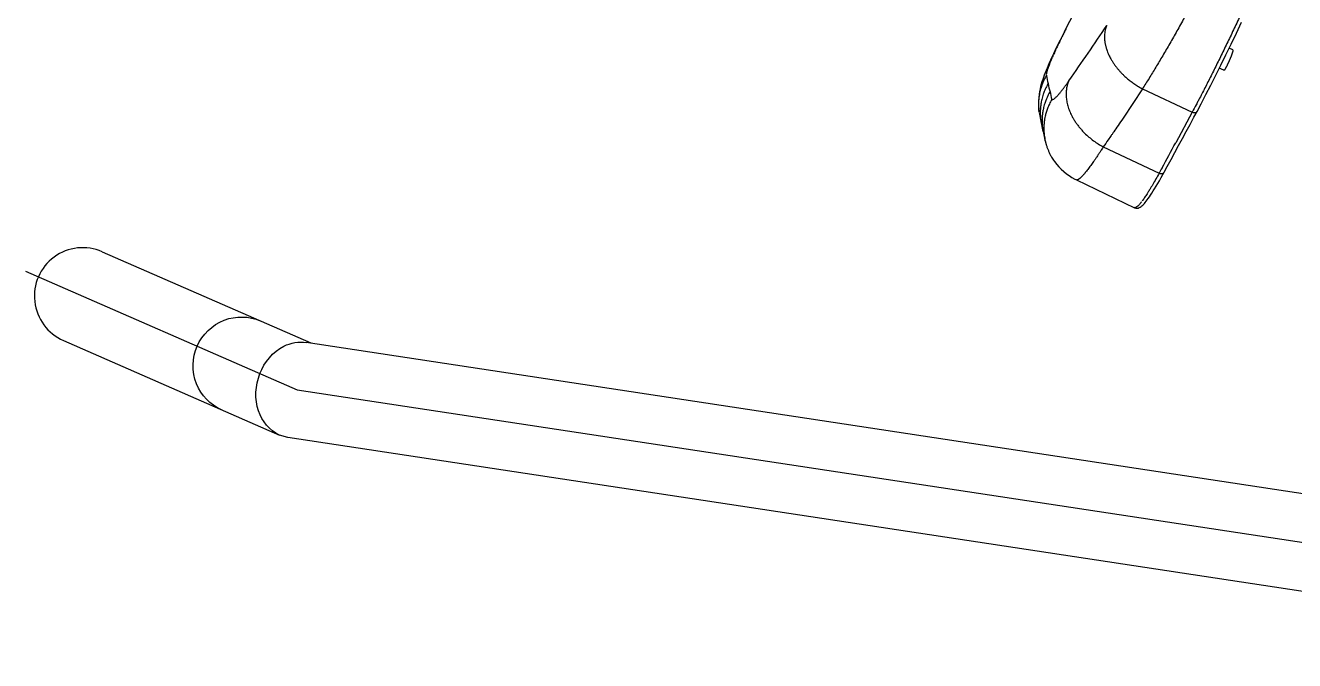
# Model space of a CAD drawing. Header units: millimetres. Extents: x 1145859089 to 1147511753, y -1047484727 to -1047247487.
# Drawn here: x 1146004536.3 to 1146004981.5, y -1047431340.1 to -1047431117.4 of the extents above; entities that cross this region are included whole.
import ezdxf
from ezdxf.xclip import XClip

# ---------------------------------------------------------------- set-up
doc = ezdxf.new("R2010")
doc.units = ezdxf.units.MM
doc.header["$LTSCALE"] = 100
doc.header["$MEASUREMENT"] = 0
doc.header["$XCLIPFRAME"] = 2
doc.linetypes.add('단지배치도$0$CENTER', pattern=[31, 30, -0.5, 0, -0.5])
doc.layers.get('0').update_dxf_attribs({"linetype": 'CONTINUOUS'})
doc.layers.add('XREF', color=135, linetype='CONTINUOUS')
doc.layers.add('단지배치도$0$W240910', color=135, linetype='CONTINUOUS')

# ---------------------------------------------------------------- blocks, each defined once
blk = doc.blocks.new('단지배치도$0$zw$9902')
at = {"layer": '단지배치도$0$W240910', "linetype": 'ByBlock', "ltscale": 20}
for p, q in [((66763.38, -59743.54), (66760.09, -59749.88)), ((66820.24, -59750.81), (66822.09, -59746.91)), ((66759.08, -59751.86), (66758.41, -59753.21)), ((66759.79, -59750.47), (66759.08, -59751.86)), ((66760.09, -59749.88), (66759.79, -59750.47)), ((66818.41, -59754.64), (66820.24, -59750.81)), ((66756.58, -59756.95), (66756.04, -59758.09)), ((66757.15, -59755.76), (66756.58, -59756.95)), ((66757.76, -59754.51), (66757.15, -59755.76)), ((66758.41, -59753.21), (66757.76, -59754.51)), ((66816.59, -59758.38), (66818.41, -59754.64)), ((66819, -59756.69), (66817.69, -59756.12)), ((66754.62, -59761.2), (66754.21, -59762.14)), ((66755.06, -59760.22), (66754.62, -59761.2)), ((66755.53, -59759.18), (66755.06, -59760.22)), ((66756.04, -59758.09), (66755.53, -59759.18)), ((66814.79, -59762.03), (66816.59, -59758.38)), ((66752.85, -59765.52), (66752.57, -59766.3)), ((66753.16, -59764.72), (66752.85, -59765.52)), ((66753.48, -59763.9), (66753.16, -59764.72)), ((66753.83, -59763.04), (66753.48, -59763.9)), ((66754.21, -59762.14), (66753.83, -59763.04)), ((66811.27, -59769.03), (66813.02, -59765.58)), ((66813.02, -59765.58), (66814.79, -59762.03)), ((66815.88, -59763.83), (66814.24, -59763.12)), ((66751.38, -59770.37), (66751.19, -59771.3)), ((66751.59, -59769.49), (66751.38, -59770.37)), ((66751.81, -59768.66), (66751.59, -59769.49)), ((66752.05, -59767.85), (66751.81, -59768.66)), ((66752.3, -59767.07), (66752.05, -59767.85)), ((66752.57, -59766.3), (66752.3, -59767.07)), ((66787.37, -59770.36), (66780.48, -59780.64)), ((66787.37, -59770.36), (66787.32, -59770.33)), ((66787.37, -59770.36), (66804.79, -59778.48)), ((66809.56, -59772.36), (66811.27, -59769.03)), ((66750.84, -59774.48), (66750.82, -59775.67)), ((66750.91, -59773.36), (66750.84, -59774.48)), ((66751.03, -59772.3), (66750.91, -59773.36)), ((66751.19, -59771.3), (66751.03, -59772.3)), ((66807.89, -59775.58), (66809.56, -59772.36)), ((66750.82, -59775.67), (66750.87, -59776.93)), ((66750.87, -59776.93), (66751.01, -59778.25)), ((66751.08, -59778.7), (66751.16, -59779.19)), ((66751.16, -59779.19), (66751.27, -59779.85)), ((66804.79, -59778.48), (66798.95, -59789.26)), ((66804.79, -59778.48), (66804.84, -59778.5)), ((66805.37, -59780.29), (66806.48, -59778.23)), ((66806.48, -59778.23), (66807.89, -59775.58)), ((66751.27, -59779.85), (66751.39, -59780.49)), ((66751.39, -59780.49), (66751.51, -59781.12)), ((66751.51, -59781.12), (66751.64, -59781.74)), ((66751.64, -59781.74), (66751.78, -59782.34)), ((66751.71, -59781.71), (66751.79, -59782.19)), ((66751.78, -59782.34), (66751.9, -59782.85)), ((66751.9, -59782.85), (66752.03, -59783.5)), ((66752.03, -59783.5), (66752.16, -59784.13)), ((66802.67, -59785.27), (66804.02, -59782.78)), ((66804.02, -59782.78), (66805.37, -59780.29)), ((66752.16, -59784.13), (66752.29, -59784.75)), ((66752.29, -59784.75), (66752.44, -59785.35)), ((66752.35, -59784.69), (66752.43, -59785.17)), ((66752.44, -59785.35), (66752.55, -59785.82)), ((66752.55, -59785.82), (66752.68, -59786.46)), ((66752.68, -59786.46), (66752.81, -59787.09)), ((66752.81, -59787.09), (66752.95, -59787.7)), ((66752.95, -59787.7), (66753.1, -59788.3)), ((66753.1, -59788.3), (66753.26, -59788.89)), ((66799.99, -59790.2), (66801.33, -59787.74)), ((66801.33, -59787.74), (66802.67, -59785.27)), ((66753.26, -59788.89), (66753.42, -59789.47)), ((66753.42, -59789.47), (66753.53, -59789.87)), ((66773.56, -59790.68), (66793.16, -59799.84)), ((66797.32, -59795.1), (66798.65, -59792.66)), ((66798.65, -59792.66), (66799.99, -59790.2)), ((66756.13, -59795.35), (66756.49, -59795.86)), ((66756.49, -59795.86), (66757.21, -59796.8)), ((66757.21, -59796.8), (66757.98, -59797.69)), ((66795.99, -59797.53), (66797.32, -59795.1)), ((66757.98, -59797.69), (66758.81, -59798.54)), ((66758.81, -59798.54), (66759.69, -59799.34)), ((66759.69, -59799.34), (66760.6, -59800.08)), ((66760.6, -59800.08), (66761.56, -59800.77)), ((66761.56, -59800.77), (66762.57, -59801.4)), ((66762.57, -59801.4), (66763.6, -59801.97)), ((66793.16, -59799.84), (66793.21, -59799.87)), ((66793.22, -59802.54), (66793.82, -59801.47)), ((66793.82, -59801.47), (66794.45, -59800.34)), ((66794.45, -59800.34), (66794.87, -59799.56)), ((66794.87, -59799.57), (66795.99, -59797.53)), ((66763.6, -59801.97), (66764.12, -59802.23)), ((66764.11, -59802.23), (66764.11, -59802.23)), ((66764.12, -59802.23), (66784.49, -59812.01)), ((66790.61, -59806.88), (66791.07, -59806.13)), ((66791.07, -59806.13), (66791.57, -59805.33)), ((66791.57, -59805.33), (66792.09, -59804.47)), ((66792.09, -59804.47), (66792.64, -59803.53)), ((66792.64, -59803.53), (66793.22, -59802.54)), ((66787.67, -59810.84), (66787.97, -59810.52)), ((66787.97, -59810.52), (66788.29, -59810.14)), ((66788.29, -59810.14), (66788.62, -59809.73)), ((66788.62, -59809.73), (66788.97, -59809.26)), ((66788.97, -59809.26), (66789.34, -59808.75)), ((66789.34, -59808.75), (66789.74, -59808.18)), ((66789.74, -59808.18), (66790.16, -59807.56)), ((66790.16, -59807.56), (66790.61, -59806.88)), ((66784.51, -59812.01), (66784.92, -59812.15)), ((66784.92, -59812.15), (66785.36, -59812.18)), ((66785.36, -59812.18), (66785.79, -59812.12)), ((66785.79, -59812.12), (66786.18, -59811.99)), ((66786.18, -59811.99), (66786.51, -59811.82)), ((66786.51, -59811.82), (66786.81, -59811.62)), ((66786.81, -59811.62), (66787.09, -59811.39)), ((66787.09, -59811.39), (66787.38, -59811.13)), ((66787.38, -59811.13), (66787.67, -59810.84)), ((66422.45, -59827.44), (66495.57, -59859.43)), ((66408.82, -59858.59), (66484.61, -59891.74)), ((66494.01, -59859.19), (66851.83, -59913.45)), ((66487.58, -59892.6), (66484.61, -59891.74)), ((66846.72, -59947.07), (66487.59, -59892.6))]:
    blk.add_line(p, q, dxfattribs=at)
at = {"layer": '단지배치도$0$W240910', "linetype": '단지배치도$0$CENTER'}
for p, q in [((66395.48, -59834.2), (66490.81, -59875.9)), ((66490.81, -59875.9), (66849.29, -59930.26))]:
    blk.add_line(p, q, dxfattribs=at)
at = {"layer": '단지배치도$0$W240910'}
blk.add_arc((56404.25, -57219.78, 0), 12756.72, 322.50733, 9.110085, dxfattribs=at)
at = {"layer": '단지배치도$0$W240910', "linetype": 'ByBlock', "ltscale": 20}
for centre, radius, start, end in [((65979.96, -59218.91), 954.87, 324.93502, 326.34567), ((66981.57, -59862.76), 248.49, 152.8462, 153.2048), ((66777.26, -59761.93), 23.96, 188.9559, 195.9353), ((66777.18, -59764.76), 23.25, 189.2784, 196.4243), ((66777.24, -59767.53), 22.69, 189.6487, 196.7004), ((66769.01, -59775.87), 18.15, 184.2224, 185.4221), ((66769.39, -59775.83), 18.54, 185.4219, 186.5525), ((66769.81, -59775.78), 18.96, 186.5533, 187.89), ((66770.22, -59775.73), 19.37, 187.8887, 188.8356), ((66771.72, -59781.48), 19.64, 184.4673, 189.3978), ((63120.41, -57787.25), 4188.04, 331.30642, 331.44324), ((66764.41, -59801.65), 0.627, 243.1328, 245.102), ((66768.32, -59795.64), 23.51, 321.6517, 323.6122), ((66415.64, -59843.02), 17, 66.3767, 246.3767)]:
    blk.add_arc(centre, radius, start, end, dxfattribs=at)
for points, knots in [([(66831.66, -59722.54), (66830.93, -59724.28), (66829.35, -59727.71), (66827.05, -59732.85), (66824.72, -59737.92), (66822.41, -59742.93), (66820.1, -59747.84), (66818.55, -59751.08), (66817.78, -59752.68)], [0, 0, 0, 0, 5.672981, 11.312687, 16.901235, 22.420913, 27.854237, 33.184005, 33.184005, 33.184005, 33.184005]), ([(66774.79, -59748.08), (66774.71, -59748.25), (66774.56, -59748.65), (66774.33, -59749.36), (66774.14, -59750.22), (66774.02, -59751.14), (66773.98, -59752.04), (66774, -59752.87), (66774.07, -59753.57), (66774.15, -59754.16), (66774.24, -59754.66), (66774.34, -59755.15), (66774.47, -59755.64), (66774.6, -59756.12), (66774.89, -59757.02), (66775.39, -59758.29), (66776.1, -59759.67), (66776.76, -59760.78), (66777.35, -59761.67), (66777.99, -59762.54), (66778.67, -59763.39), (66779.37, -59764.2), (66780.11, -59764.98), (66781, -59765.84), (66782.05, -59766.79), (66783.3, -59767.79), (66784.61, -59768.72), (66785.94, -59769.57), (66786.86, -59770.09), (66787.32, -59770.33)], [0, 0, 0, 0, 0.562676, 1.295806, 2.217026, 3.211228, 4.089922, 4.917517, 5.685894, 6.194832, 6.702391, 7.207913, 7.710726, 8.210149, 8.7055, 10.546657, 12.28319, 13.351725, 14.427773, 15.507835, 16.588321, 17.665613, 18.736118, 19.796335, 21.38726, 22.991125, 24.594943, 26.18564, 27.751085, 27.751085, 27.751085, 27.751085]), ([(66801.94, -59745.5), (66801.07, -59747), (66799.44, -59750.01), (66796.91, -59754.4), (66794.45, -59758.65), (66792.01, -59762.71), (66789.68, -59766.61), (66788.06, -59769.09), (66787.32, -59770.33)], [0, 0, 0, 0, 5.199703, 10.275857, 15.197258, 19.937961, 24.482292, 28.822404, 28.822404, 28.822404, 28.822404]), ([(66759.76, -59750.74), (66759.53, -59751.19), (66759.23, -59751.79), (66758.86, -59752.52), (66758.65, -59752.95), (66758.42, -59753.42), (66758.15, -59753.98), (66757.83, -59754.63), (66757.51, -59755.3), (66757.21, -59755.91), (66756.97, -59756.44), (66756.75, -59756.9), (66756.56, -59757.3), (66756.34, -59757.79), (66756.12, -59758.27), (66755.9, -59758.77), (66755.72, -59759.16), (66755.55, -59759.54), (66755.39, -59759.92), (66755.15, -59760.47), (66754.86, -59761.18), (66754.55, -59761.96), (66754.33, -59762.54), (66754.18, -59762.97), (66754.04, -59763.37), (66753.91, -59763.78), (66753.78, -59764.23), (66753.68, -59764.63), (66753.58, -59765.12), (66753.57, -59765.46), (66753.6, -59765.66)], [0, 0, 0, 0, 1.517675, 2.038852, 2.441445, 2.959771, 3.588533, 4.320677, 5.147241, 5.794318, 6.370235, 6.878711, 7.323233, 7.706986, 8.481811, 8.920546, 9.348917, 9.76681, 10.174088, 10.570583, 11.574554, 12.46404, 13.08503, 13.450095, 13.836246, 14.345516, 14.728269, 15.243923, 15.608358, 16.226218, 16.226218, 16.226218, 16.226218]), ([(66760.46, -59749.35), (66760.36, -59749.48), (66760.23, -59749.64), (66760.12, -59749.82), (66760.11, -59749.86)], [0, 0, 0, 0, 0.5118561, 0.6230012, 0.6230012, 0.6230012, 0.6230012]), ([(66817.78, -59752.68), (66817.03, -59754.24), (66815.54, -59757.33), (66813.31, -59761.88), (66811.11, -59766.27), (66808.97, -59770.51), (66807.3, -59773.69), (66806.38, -59775.49), (66806.16, -59775.93)], [0, 0, 0, 0, 5.208402, 10.279964, 15.198669, 19.949005, 24.516025, 25.995102, 25.995102, 25.995102, 25.995102]), ([(66819, -59756.69), (66819.01, -59756.7), (66819.02, -59756.71), (66819.03, -59756.73), (66819.03, -59756.76), (66819.03, -59756.8), (66819.03, -59756.85), (66819.02, -59756.91), (66819.01, -59756.98), (66818.99, -59757.06), (66818.97, -59757.15), (66818.95, -59757.24), (66818.92, -59757.35), (66818.88, -59757.46), (66818.85, -59757.58), (66818.81, -59757.7), (66818.76, -59757.84), (66818.71, -59757.98), (66818.66, -59758.13), (66818.61, -59758.28), (66818.55, -59758.44), (66818.49, -59758.6), (66818.42, -59758.77), (66818.36, -59758.94), (66818.29, -59759.11), (66818.22, -59759.29), (66818.14, -59759.47), (66818.07, -59759.66), (66817.99, -59759.84), (66817.91, -59760.03), (66817.83, -59760.21), (66817.78, -59760.34), (66817.75, -59760.4)], [0, 0, 0, 0, 0.018595, 0.042489, 0.074438, 0.115543, 0.166178, 0.226548, 0.296666, 0.376438, 0.465706, 0.564275, 0.671921, 0.788389, 0.913368, 1.046544, 1.187607, 1.336121, 1.491665, 1.653789, 1.822233, 1.996466, 2.176002, 2.360243, 2.548807, 2.741284, 2.937034, 3.135518, 3.336037, 3.538326, 3.741804, 3.945898, 3.945898, 3.945898, 3.945898]), ([(66817.75, -59760.4), (66817.72, -59760.46), (66817.67, -59760.59), (66817.59, -59760.77), (66817.5, -59760.96), (66817.42, -59761.14), (66817.34, -59761.32), (66817.25, -59761.5), (66817.17, -59761.67), (66817.09, -59761.84), (66817.01, -59762.01), (66816.93, -59762.17), (66816.85, -59762.32), (66816.77, -59762.47), (66816.7, -59762.62), (66816.63, -59762.75), (66816.56, -59762.88), (66816.49, -59763.01), (66816.42, -59763.12), (66816.36, -59763.23), (66816.3, -59763.33), (66816.24, -59763.42), (66816.19, -59763.5), (66816.14, -59763.58), (66816.09, -59763.64), (66816.05, -59763.7), (66816.01, -59763.75), (66815.98, -59763.78), (66815.95, -59763.81), (66815.92, -59763.83), (66815.9, -59763.84), (66815.88, -59763.84), (66815.88, -59763.83)], [0, 0, 0, 0, 0.203958, 0.407395, 0.609699, 0.810253, 1.008762, 1.204521, 1.396997, 1.585551, 1.769785, 1.949321, 2.123557, 2.292001, 2.454121, 2.609672, 2.758197, 2.899258, 3.032409, 3.15738, 3.273874, 3.381546, 3.480124, 3.569391, 3.649163, 3.719298, 3.779707, 3.830383, 3.871518, 3.903477, 3.927367, 3.945899, 3.945899, 3.945899, 3.945899]), ([(66753.6, -59765.66), (66753.3, -59766.18), (66752.72, -59767.26), (66751.99, -59769.01), (66751.41, -59770.9), (66751.01, -59772.91), (66750.82, -59775.03), (66750.85, -59776.47), (66750.9, -59777.2)], [0, 0, 0, 0, 1.800659, 3.689631, 5.662945, 7.715642, 9.841463, 12.032314, 12.032314, 12.032314, 12.032314]), ([(66754.23, -59768.51), (66754.1, -59768.72), (66753.83, -59769.21), (66753.4, -59770.03), (66752.94, -59771.06), (66752.54, -59772.12), (66752.23, -59773.13), (66752, -59774), (66751.83, -59774.8), (66751.7, -59775.54), (66751.6, -59776.22), (66751.53, -59776.87), (66751.49, -59777.53), (66751.46, -59778.17), (66751.46, -59778.8), (66751.47, -59779.35), (66751.49, -59779.69), (66751.5, -59779.83)], [0, 0, 0, 0, 0.7459, 1.672649, 2.789358, 4.105524, 5.076075, 5.974578, 6.796971, 7.539952, 8.200892, 8.865157, 9.518786, 10.161219, 10.791951, 11.410526, 11.815962, 11.815962, 11.815962, 11.815962]), ([(66755.51, -59774.05), (66755.68, -59774.2), (66756.26, -59773.94), (66756.67, -59773.55), (66757.1, -59773.15), (66757.42, -59772.8), (66757.76, -59772.43), (66758.07, -59772.07), (66758.38, -59771.69), (66758.68, -59771.32), (66758.98, -59770.94), (66759.28, -59770.56), (66759.56, -59770.19), (66759.81, -59769.85), (66760.08, -59769.5), (66760.35, -59769.13), (66760.61, -59768.77), (66760.86, -59768.43), (66761.16, -59768), (66761.37, -59767.69), (66761.52, -59767.49)], [0, 0, 0, 0, 0.685394, 1.381827, 1.856629, 2.42532, 2.802823, 3.362447, 3.856584, 4.286603, 4.783221, 5.319702, 5.730847, 6.157956, 6.600644, 7.058432, 7.525143, 7.94474, 8.313067, 9.080237, 9.080237, 9.080237, 9.080237]), ([(66761.52, -59767.49), (66761.34, -59767.88), (66761.01, -59768.7), (66760.68, -59770.03), (66760.51, -59771.47), (66760.51, -59773.02), (66760.7, -59774.66), (66761.1, -59776.36), (66761.7, -59778.1), (66762.39, -59779.59), (66763.09, -59780.84), (66763.73, -59781.86), (66764.44, -59782.88), (66765.23, -59783.89), (66766.09, -59784.88), (66767.17, -59786.01), (66768.5, -59787.24), (66770.11, -59788.52), (66771.8, -59789.68), (66772.97, -59790.36), (66773.56, -59790.68)], [0, 0, 0, 0, 1.286235, 2.649868, 4.099922, 5.644065, 7.287244, 9.030497, 10.870034, 12.796764, 13.95826, 15.163585, 16.409342, 17.691226, 19.004086, 20.342032, 22.381471, 24.439462, 26.492214, 28.516025, 28.516025, 28.516025, 28.516025]), ([(66754.87, -59771.33), (66754.75, -59771.55), (66754.47, -59772.03), (66754.04, -59772.86), (66753.58, -59773.88), (66753.18, -59774.95), (66752.86, -59775.96), (66752.63, -59776.83), (66752.46, -59777.64), (66752.33, -59778.37), (66752.23, -59779.05), (66752.16, -59779.71), (66752.12, -59780.36), (66752.09, -59781), (66752.08, -59781.63), (66752.1, -59782.25), (66752.12, -59782.71), (66752.14, -59782.96), (66752.15, -59783.01)], [0, 0, 0, 0, 0.748358, 1.676877, 2.794653, 4.111155, 5.086208, 5.987602, 6.811189, 7.553605, 8.212182, 8.877207, 9.531608, 10.174822, 10.806342, 11.425713, 12.032525, 12.180674, 12.180674, 12.180674, 12.180674]), ([(66755.51, -59774.05), (66755.2, -59774.58), (66754.64, -59775.62), (66753.99, -59777.16), (66753.52, -59778.58), (66753.2, -59779.83), (66752.99, -59780.89), (66752.87, -59781.71), (66752.8, -59782.35), (66752.76, -59782.89), (66752.73, -59783.43), (66752.72, -59783.96), (66752.72, -59784.49), (66752.73, -59785.02), (66752.76, -59785.54), (66752.84, -59786.56), (66753.05, -59788.02), (66753.36, -59789.28), (66753.53, -59789.87)], [0, 0, 0, 0, 1.839069, 3.521801, 5.022402, 6.320273, 7.400269, 8.251887, 8.796935, 9.339019, 9.877871, 10.413238, 10.944882, 11.47258, 11.99612, 12.515308, 14.544217, 16.3939, 16.3939, 16.3939, 16.3939]), ([(66804.84, -59778.5), (66804.98, -59778.56), (66805.29, -59778.65), (66805.77, -59778.68), (66806.22, -59778.56), (66806.42, -59778.34), (66806.48, -59778.23)], [0, 0, 0, 0, 0.456783, 0.949847, 1.43795, 1.80175, 1.80175, 1.80175, 1.80175]), ([(66751.5, -59779.83), (66751.5, -59779.89), (66751.52, -59780.16), (66751.58, -59780.78), (66751.65, -59781.34), (66751.71, -59781.71)], [0, 0, 0, 0, 0.200592, 0.793677, 1.890514, 1.890514, 1.890514, 1.890514]), ([(66780.48, -59780.64), (66779.91, -59781.49), (66778.82, -59783.08), (66777.62, -59784.83), (66776.82, -59786), (66776.18, -59786.93), (66775.07, -59788.53), (66774.14, -59789.86), (66773.56, -59790.68)], [0, 0, 0, 0, 3.07095, 5.795561, 6.370968, 7.335928, 9.171744, 12.201179, 12.201179, 12.201179, 12.201179]), ([(66753.53, -59789.87), (66753.54, -59789.9), (66753.65, -59790.27), (66753.89, -59790.98), (66754.28, -59791.98), (66754.73, -59792.95), (66755.32, -59794.08), (66755.81, -59794.87), (66756.13, -59795.34)], [0, 0, 0, 0, 0.097186, 1.168118, 2.239332, 3.309649, 4.377852, 6.085563, 6.085563, 6.085563, 6.085563]), ([(66773.56, -59790.68), (66773.45, -59790.83), (66773.23, -59791.23), (66772.8, -59791.87), (66772.27, -59792.69), (66771.76, -59793.45), (66771.32, -59794.11), (66770.89, -59794.75), (66770.43, -59795.42), (66769.9, -59796.19), (66769.4, -59796.88), (66768.89, -59797.59), (66768.4, -59798.25), (66767.93, -59798.87), (66767.47, -59799.43), (66767.2, -59799.8), (66767.04, -59799.96)], [0, 0, 0, 0, 0.5631, 1.341968, 2.32173, 3.48176, 4.10597, 4.693085, 5.805903, 6.554317, 7.483776, 8.361123, 9.185869, 9.957937, 10.677446, 11.344491, 11.344491, 11.344491, 11.344491]), ([(66767.04, -59799.96), (66766.82, -59800.28), (66766.32, -59800.78), (66765.66, -59801.46), (66765.13, -59801.91), (66764.71, -59802.16), (66764.4, -59802.3), (66764.2, -59802.25), (66764.14, -59802.22)], [0, 0, 0, 0, 1.162893, 2.116539, 2.856664, 3.223077, 3.614803, 3.80904, 3.80904, 3.80904, 3.80904]), ([(66793.16, -59799.84), (66792.83, -59800.57), (66792.02, -59801.87), (66790.96, -59803.8), (66790, -59805.39), (66789.42, -59806.34), (66789.18, -59806.72)], [0, 0, 0, 0, 2.386072, 4.590862, 6.60416, 7.947382, 7.947382, 7.947382, 7.947382]), ([(66793.21, -59799.87), (66793.29, -59799.97), (66793.62, -59799.98), (66794.09, -59800.07), (66794.6, -59799.92), (66794.82, -59799.66), (66794.87, -59799.57)], [0, 0, 0, 0, 0.401029, 0.836448, 1.505124, 1.826981, 1.826981, 1.826981, 1.826981]), ([(66786.76, -59810.23), (66786.68, -59810.33), (66786.41, -59810.67), (66785.96, -59811.19), (66785.42, -59811.67), (66784.96, -59812.03), (66784.62, -59812.01), (66784.49, -59811.96)], [0, 0, 0, 0, 0.365374, 1.313428, 2.041905, 2.562596, 2.986015, 2.986015, 2.986015, 2.986015]), ([(66789.18, -59806.72), (66789.1, -59806.85), (66788.73, -59807.44), (66788.09, -59808.4), (66787.52, -59809.22), (66787.24, -59809.59)], [0, 0, 0, 0, 0.46951, 2.073771, 3.463146, 3.463146, 3.463146, 3.463146]), ([(66455.72, -59860.55), (66457.48, -59856.52), (66464.37, -59849.72), (66474.01, -59849.99), (66477.87, -59851.68)], [0, 0, 0, 0, 13.196875, 25.824969, 25.824969, 25.824969, 25.824969]), ([(66477.74, -59870.18), (66479.29, -59866.21), (66484.09, -59860.12), (66491.37, -59858.9), (66494, -59859.24)], [0, 0, 0, 0, 12.781271, 20.745186, 20.745186, 20.745186, 20.745186]), ([(66464.24, -59882.83), (66460.39, -59881.15), (66453.64, -59874.26), (66453.95, -59864.58), (66455.72, -59860.55)], [0, 0, 0, 0, 12.628093, 25.824969, 25.824969, 25.824969, 25.824969])]:
    blk.add_open_spline(points, degree=3, knots=knots, dxfattribs=at)
for points in [[(66806.16, -59775.93), (66805.72, -59776.78), (66805.27, -59777.64), (66804.79, -59778.48)], [(66794.16, -59798.04), (66793.82, -59798.64), (66793.49, -59799.24), (66793.16, -59799.84)], [(66477.26, -59883.28), (66475.83, -59879.15), (66476.15, -59874.25), (66477.74, -59870.18)], [(66484.61, -59891.74), (66481.18, -59890.27), (66478.48, -59886.81), (66477.26, -59883.28)]]:
    blk.add_open_spline(points, degree=3, dxfattribs=at)
blk = doc.blocks.new('단지배치도')
blk.add_blockref('단지배치도$0$zw$9902', (141034.19, 142437.16))

msp = doc.modelspace()

# ---------------------------------------------------------------- block references
at = {"layer": 'XREF'}
ref = msp.add_blockref('단지배치도', (1145797106.633357, -1047513806.462535), dxfattribs=at)
XClip(ref).set_block_clipping_path([(72982.4064819524, 34919.7593965298), (360382.4067475507, 255319.7593436697)])

doc.saveas('drawing.dxf')
